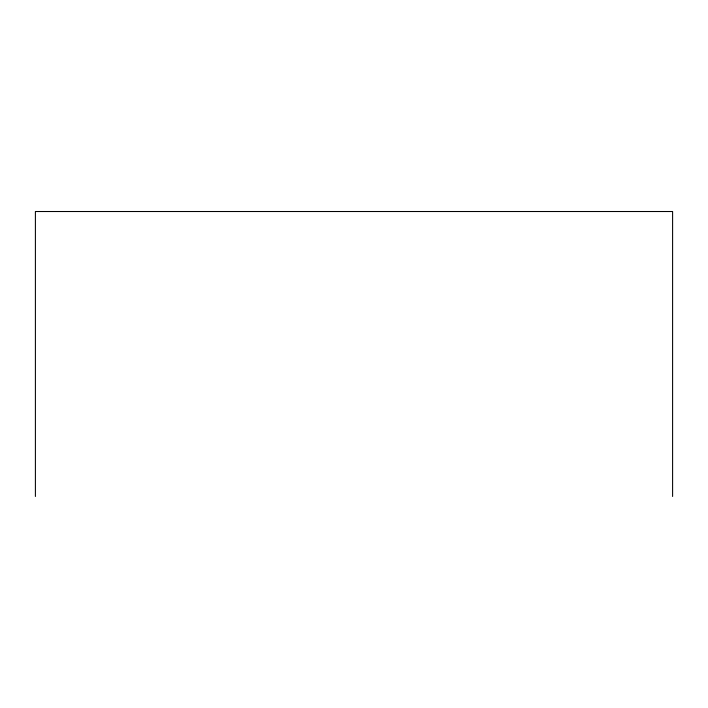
<?xml version="1.0" encoding="UTF-8"?>
<svg xmlns="http://www.w3.org/2000/svg" width="708" height="708" viewBox="0 0 708 708"><rect width="100%" height="100%" fill="white"/><g stroke="black" fill="none" stroke-linecap="round" stroke-linejoin="round"><path stroke-width="1.06" d="M672.6 496.485L672.6 211.515L35.4 211.515L35.4 496.485"/></g></svg>
